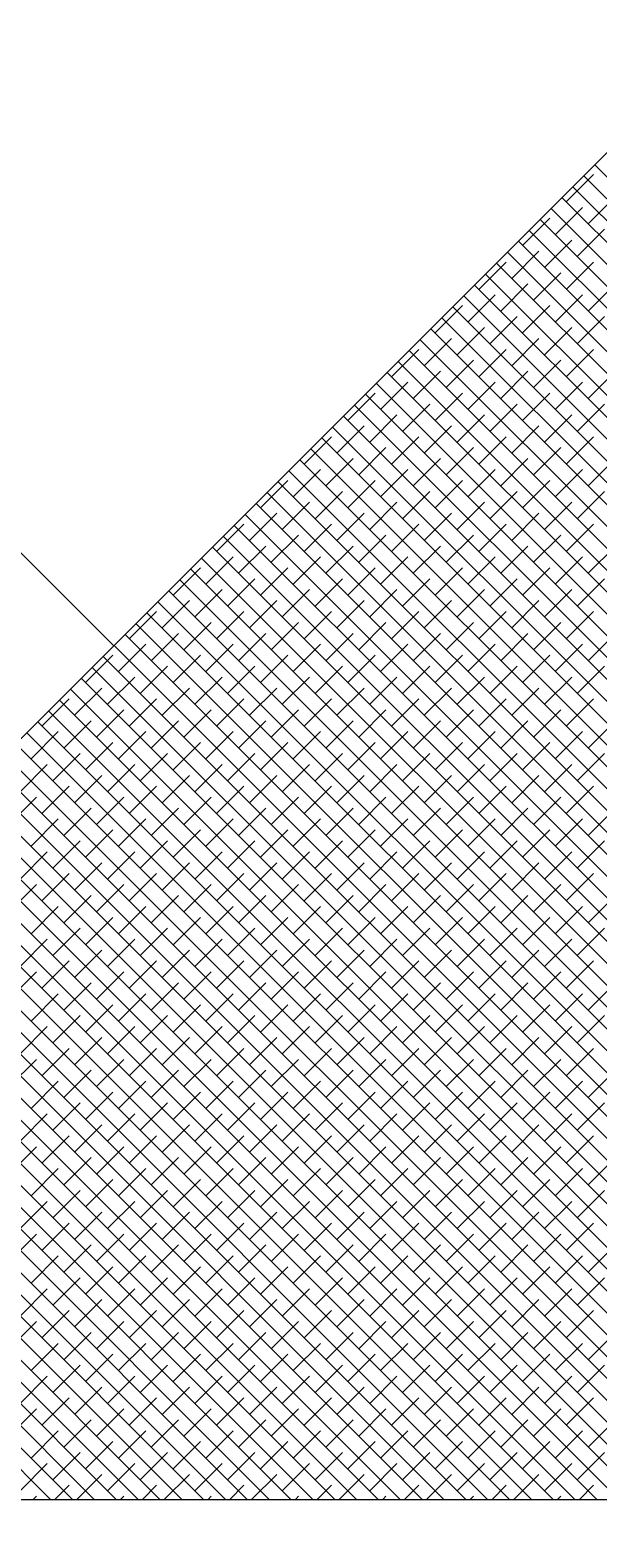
# Model space of a CAD drawing. Extents: x 34 to 831, y 17 to 546.
# Drawn here: x 146.702 to 147.161, y 54.446 to 55.655 of the extents above; entities that cross this region are included whole.
import ezdxf

# ---------------------------------------------------------------- set-up
doc = ezdxf.new("R2010")
doc.units = 0
doc.header["$LTSCALE"] = 8
doc.layers.get('0').update_dxf_attribs({"color": 2, "linetype": 'CONTINUOUS'})
doc.layers.add('DIM', color=2, linetype='CONTINUOUS')
doc.layers.add('OT', color=1, linetype='CONTINUOUS')

msp = doc.modelspace()

# ---------------------------------------------------------------- hatches: boundary and pattern name
h = msp.add_hatch()
h.set_pattern_fill('ANSI31', color=256, scale=0.5, angle=90, style=0)
h.set_pattern_definition([(135, (-358.5272, -68.1671), (-1.122532, -1.122532), [])])
h.paths.add_polyline_path([(144.8286, 76.4654), (148.0786, 76.4654), (148.0786, 72.2154), (144.8286, 72.2154)])
h.paths.add_polyline_path([(144.8286, 72.2154), (143.0786, 72.2154), (143.0786, 76.4654), (144.8286, 76.4654)])
h.paths.add_polyline_path([(144.8286, 60.7154), (148.0786, 60.7154), (148.0786, 56.4654), (146.0786, 54.4654), (144.8286, 54.4654)])
h.paths.add_polyline_path([(143.0786, 60.7154), (144.8286, 60.7154), (144.8286, 54.4654), (143.0786, 54.4654)])
at = {"layer": 'DIM'}
h = msp.add_hatch(dxfattribs=at)
h.set_pattern_fill('ANSI31', color=256, angle=90, style=0)
h.set_pattern_definition([(135, (-0.3992, -5.7), (-2.245064, -2.245064), [])])
h.paths.add_polyline_path([(152.3294, 40.7154), (152.3294, 54.4654), (136.3279, 54.4654), (136.3279, 40.7154), (133.8288, 40.7154), (133.8288, 25.337), (141.8836, 25.337), (143.3836, 27.837), (143.3836, 22.837), (144.8836, 25.337), (154.8959, 25.337), (154.8959, 40.7154)])

# ---------------------------------------------------------------- linework, layer by layer
for p, q in [((147.1356, 55.5155), (147.1577, 55.5376)), ((148.0786, 54.6078), (147.1498, 55.5366)), ((148.0786, 54.6254), (147.1586, 55.5454)), ((148.0786, 54.5901), (147.141, 55.5277)), ((148.0786, 54.5724), (147.1321, 55.5189)), ((147.1532, 55.4978), (147.1753, 55.5199)), ((147.1002, 55.4801), (147.1223, 55.5022)), ((148.0786, 54.537), (147.1144, 55.5012)), ((148.0786, 54.5547), (147.1233, 55.5101)), ((147.1267, 55.4889), (147.1488, 55.511)), ((148.0786, 54.5194), (147.1056, 55.4924)), ((147.1444, 55.4713), (147.1665, 55.4934)), ((148.0786, 54.5017), (147.0968, 55.4836)), ((147.1179, 55.4624), (147.14, 55.4845)), ((147.0649, 55.4447), (147.087, 55.4668)), ((148.0786, 54.4663), (147.0791, 55.4659)), ((148.0786, 54.484), (147.0879, 55.4747)), ((147.0914, 55.4536), (147.1135, 55.4757)), ((147.1356, 55.4447), (147.1577, 55.4668)), ((148.0619, 54.4654), (147.0703, 55.457)), ((147.1091, 55.4359), (147.1312, 55.458)), ((147.056, 55.4182), (147.0781, 55.4403)), ((148.0442, 54.4654), (147.0614, 55.4482)), ((147.0825, 55.4271), (147.1046, 55.4492)), ((147.1267, 55.4182), (147.1488, 55.4403)), ((147.1532, 55.4271), (147.1753, 55.4492)), ((147.0295, 55.4094), (147.0516, 55.4315)), ((148.0088, 54.4654), (147.0437, 55.4305)), ((148.0265, 54.4654), (147.0526, 55.4394)), ((147.1002, 55.4094), (147.1223, 55.4315)), ((147.9912, 54.4654), (147.0349, 55.4217)), ((147.0737, 55.4006), (147.0958, 55.4227)), ((147.1444, 55.4006), (147.1665, 55.4227)), ((147.9558, 54.4654), (147.0172, 55.404)), ((147.0207, 55.3829), (147.0428, 55.405)), ((147.9735, 54.4654), (147.0261, 55.4128)), ((147.0472, 55.3917), (147.0693, 55.4138)), ((147.0914, 55.3829), (147.1135, 55.405)), ((147.1179, 55.3917), (147.14, 55.4138)), ((146.9942, 55.374), (147.0162, 55.3961)), ((147.9381, 54.4654), (147.0084, 55.3952)), ((147.0649, 55.374), (147.087, 55.3961)), ((147.1356, 55.374), (147.1577, 55.3961)), ((147.9204, 54.4654), (146.9995, 55.3863)), ((147.0383, 55.3652), (147.0604, 55.3873)), ((147.1091, 55.3652), (147.1312, 55.3873)), ((147.8851, 54.4654), (146.9819, 55.3686)), ((146.9853, 55.3475), (147.0074, 55.3696)), ((147.9028, 54.4654), (146.9907, 55.3775)), ((147.0118, 55.3564), (147.0339, 55.3785)), ((147.056, 55.3475), (147.0781, 55.3696)), ((147.0825, 55.3564), (147.1046, 55.3785)), ((147.1267, 55.3475), (147.1488, 55.3696)), ((147.1532, 55.3564), (147.1753, 55.3785)), ((146.9588, 55.3387), (146.9809, 55.3608)), ((147.8674, 54.4654), (146.973, 55.3598)), ((147.0295, 55.3387), (147.0516, 55.3608)), ((147.1002, 55.3387), (147.1223, 55.3608)), ((147.8497, 54.4654), (146.9642, 55.351)), ((147.003, 55.3298), (147.0251, 55.3519)), ((147.0737, 55.3298), (147.0958, 55.3519)), ((147.1444, 55.3298), (147.1665, 55.3519)), ((147.8144, 54.4654), (146.9465, 55.3333)), ((146.95, 55.3122), (146.9721, 55.3343)), ((147.8321, 54.4654), (146.9553, 55.3421)), ((146.9765, 55.321), (146.9986, 55.3431)), ((147.0207, 55.3122), (147.0428, 55.3343)), ((147.0472, 55.321), (147.0693, 55.3431)), ((147.0914, 55.3122), (147.1135, 55.3343)), ((147.1179, 55.321), (147.14, 55.3431)), ((146.9234, 55.3033), (146.9455, 55.3254)), ((147.7967, 54.4654), (146.9377, 55.3245)), ((146.9942, 55.3033), (147.0162, 55.3254)), ((147.0649, 55.3033), (147.087, 55.3254)), ((147.1356, 55.3033), (147.1577, 55.3254)), ((147.779, 54.4654), (146.9288, 55.3156)), ((146.9411, 55.2857), (146.9632, 55.3077)), ((146.9676, 55.2945), (146.9897, 55.3166)), ((147.0118, 55.2857), (147.0339, 55.3077)), ((147.0383, 55.2945), (147.0604, 55.3166)), ((147.0825, 55.2857), (147.1046, 55.3077)), ((147.1091, 55.2945), (147.1312, 55.3166)), ((147.1532, 55.2857), (147.1753, 55.3077)), ((147.7437, 54.4654), (146.9112, 55.2979)), ((146.9146, 55.2768), (146.9367, 55.2989)), ((147.7613, 54.4654), (146.92, 55.3068)), ((146.9853, 55.2768), (147.0074, 55.2989)), ((147.056, 55.2768), (147.0781, 55.2989)), ((147.1267, 55.2768), (147.1488, 55.2989)), ((146.8881, 55.268), (146.9102, 55.2901)), ((147.726, 54.4654), (146.9023, 55.2891)), ((146.9588, 55.268), (146.9809, 55.2901)), ((147.0295, 55.268), (147.0516, 55.2901)), ((147.1002, 55.268), (147.1223, 55.2901)), ((147.6906, 54.4654), (146.8846, 55.2714)), ((147.7083, 54.4654), (146.8935, 55.2803)), ((146.9058, 55.2503), (146.9279, 55.2724)), ((146.9323, 55.2591), (146.9544, 55.2812)), ((146.9765, 55.2503), (146.9986, 55.2724)), ((147.003, 55.2591), (147.0251, 55.2812)), ((147.0472, 55.2503), (147.0693, 55.2724)), ((147.0737, 55.2591), (147.0958, 55.2812)), ((147.1179, 55.2503), (147.14, 55.2724)), ((147.1444, 55.2591), (147.1665, 55.2812)), ((147.673, 54.4654), (146.8758, 55.2626)), ((146.8792, 55.2415), (146.9013, 55.2636)), ((146.95, 55.2415), (146.9721, 55.2636)), ((147.0207, 55.2415), (147.0428, 55.2636)), ((147.0914, 55.2415), (147.1135, 55.2636)), ((146.8527, 55.2326), (146.8748, 55.2547)), ((147.6553, 54.4654), (146.867, 55.2537)), ((146.9234, 55.2326), (146.9455, 55.2547)), ((146.9942, 55.2326), (147.0162, 55.2547)), ((147.0649, 55.2326), (147.087, 55.2547)), ((147.1356, 55.2326), (147.1577, 55.2547)), ((147.6199, 54.4654), (146.8493, 55.2361)), ((147.6376, 54.4654), (146.8581, 55.2449)), ((146.8704, 55.2149), (146.8925, 55.237)), ((146.8969, 55.2238), (146.919, 55.2459)), ((146.9411, 55.2149), (146.9632, 55.237)), ((146.9676, 55.2238), (146.9897, 55.2459)), ((147.0118, 55.2149), (147.0339, 55.237)), ((147.0383, 55.2238), (147.0604, 55.2459)), ((147.0825, 55.2149), (147.1046, 55.237)), ((147.1091, 55.2238), (147.1312, 55.2459)), ((147.1532, 55.2149), (147.1753, 55.237)), ((147.6022, 54.4654), (146.8404, 55.2272)), ((146.8439, 55.2061), (146.866, 55.2282)), ((146.9146, 55.2061), (146.9367, 55.2282)), ((146.9853, 55.2061), (147.0074, 55.2282)), ((147.056, 55.2061), (147.0781, 55.2282)), ((147.1267, 55.2061), (147.1488, 55.2282)), ((146.8174, 55.1973), (146.8395, 55.2194)), ((147.5846, 54.4654), (146.8316, 55.2184)), ((146.8616, 55.1884), (146.8837, 55.2105)), ((146.8881, 55.1973), (146.9102, 55.2194)), ((146.9323, 55.1884), (146.9544, 55.2105)), ((146.9588, 55.1973), (146.9809, 55.2194)), ((147.003, 55.1884), (147.0251, 55.2105)), ((147.0295, 55.1973), (147.0516, 55.2194)), ((147.0737, 55.1884), (147.0958, 55.2105)), ((147.1002, 55.1973), (147.1223, 55.2194)), ((147.1444, 55.1884), (147.1665, 55.2105)), ((147.5492, 54.4654), (146.8139, 55.2007)), ((147.5669, 54.4654), (146.8228, 55.2096)), ((146.8351, 55.1796), (146.8571, 55.2017)), ((146.9058, 55.1796), (146.9279, 55.2017)), ((146.9765, 55.1796), (146.9986, 55.2017)), ((147.0472, 55.1796), (147.0693, 55.2017)), ((147.1179, 55.1796), (147.14, 55.2017)), ((147.5315, 54.4654), (146.8051, 55.1919)), ((146.8085, 55.1707), (146.8306, 55.1928)), ((146.8792, 55.1707), (146.9013, 55.1928)), ((146.95, 55.1707), (146.9721, 55.1928)), ((147.0207, 55.1707), (147.0428, 55.1928)), ((147.0914, 55.1707), (147.1135, 55.1928)), ((146.782, 55.1619), (146.8041, 55.184)), ((147.4962, 54.4654), (146.7874, 55.1742)), ((147.5139, 54.4654), (146.7962, 55.183)), ((146.8262, 55.1531), (146.8483, 55.1752)), ((146.8527, 55.1619), (146.8748, 55.184)), ((146.8969, 55.1531), (146.919, 55.1752)), ((146.9234, 55.1619), (146.9455, 55.184)), ((146.9676, 55.1531), (146.9897, 55.1752)), ((146.9942, 55.1619), (147.0162, 55.184)), ((147.0383, 55.1531), (147.0604, 55.1752)), ((147.0649, 55.1619), (147.087, 55.184)), ((147.1091, 55.1531), (147.1312, 55.1752)), ((147.1356, 55.1619), (147.1577, 55.184)), ((147.4785, 54.4654), (146.7786, 55.1654)), ((146.7997, 55.1442), (146.8218, 55.1663)), ((146.8704, 55.1442), (146.8925, 55.1663)), ((146.9411, 55.1442), (146.9632, 55.1663)), ((147.0118, 55.1442), (147.0339, 55.1663)), ((147.0825, 55.1442), (147.1046, 55.1663)), ((147.1532, 55.1442), (147.1753, 55.1663)), ((147.4608, 54.4654), (146.7697, 55.1565)), ((146.7732, 55.1354), (146.7953, 55.1575)), ((146.8439, 55.1354), (146.866, 55.1575)), ((146.9146, 55.1354), (146.9367, 55.1575)), ((146.9853, 55.1354), (147.0074, 55.1575)), ((147.056, 55.1354), (147.0781, 55.1575)), ((147.1267, 55.1354), (147.1488, 55.1575)), ((146.7467, 55.1266), (146.7688, 55.1486)), ((147.4255, 54.4654), (146.7521, 55.1388)), ((147.4431, 54.4654), (146.7609, 55.1477)), ((146.7909, 55.1177), (146.813, 55.1398)), ((146.8174, 55.1266), (146.8395, 55.1486)), ((146.8616, 55.1177), (146.8837, 55.1398)), ((146.8881, 55.1266), (146.9102, 55.1486)), ((146.9323, 55.1177), (146.9544, 55.1398)), ((146.9588, 55.1266), (146.9809, 55.1486)), ((147.003, 55.1177), (147.0251, 55.1398)), ((147.0295, 55.1266), (147.0516, 55.1486)), ((147.0737, 55.1177), (147.0958, 55.1398)), ((147.1002, 55.1266), (147.1223, 55.1486)), ((147.1444, 55.1177), (147.1665, 55.1398)), ((147.4078, 54.4654), (146.7432, 55.13)), ((146.7643, 55.1089), (146.7864, 55.131)), ((146.8351, 55.1089), (146.8571, 55.131)), ((146.9058, 55.1089), (146.9279, 55.131)), ((146.9765, 55.1089), (146.9986, 55.131)), ((147.0472, 55.1089), (147.0693, 55.131)), ((147.1179, 55.1089), (147.14, 55.131)), ((147.3901, 54.4654), (146.7344, 55.1212)), ((146.7378, 55.1), (146.7599, 55.1221)), ((146.8085, 55.1), (146.8306, 55.1221)), ((146.8792, 55.1), (146.9013, 55.1221)), ((146.95, 55.1), (146.9721, 55.1221)), ((147.0207, 55.1), (147.0428, 55.1221)), ((147.0914, 55.1), (147.1135, 55.1221)), ((146.7113, 55.0912), (146.7334, 55.1133)), ((147.3548, 54.4654), (146.7167, 55.1035)), ((147.3724, 54.4654), (146.7255, 55.1123)), ((146.7555, 55.0824), (146.7776, 55.1045)), ((146.782, 55.0912), (146.8041, 55.1133)), ((146.8262, 55.0824), (146.8483, 55.1045)), ((146.8527, 55.0912), (146.8748, 55.1133)), ((146.8969, 55.0824), (146.919, 55.1045)), ((146.9234, 55.0912), (146.9455, 55.1133)), ((146.9676, 55.0824), (146.9897, 55.1045)), ((146.9942, 55.0912), (147.0162, 55.1133)), ((147.0383, 55.0824), (147.0604, 55.1045)), ((147.0649, 55.0912), (147.087, 55.1133)), ((147.1091, 55.0824), (147.1312, 55.1045)), ((147.1356, 55.0912), (147.1577, 55.1133)), ((147.3371, 54.4654), (146.7079, 55.0946)), ((146.729, 55.0735), (146.7511, 55.0956)), ((146.7997, 55.0735), (146.8218, 55.0956)), ((146.8704, 55.0735), (146.8925, 55.0956)), ((146.9411, 55.0735), (146.9632, 55.0956)), ((147.0118, 55.0735), (147.0339, 55.0956)), ((147.0825, 55.0735), (147.1046, 55.0956)), ((147.1532, 55.0735), (147.1753, 55.0956)), ((147.3194, 54.4654), (146.699, 55.0858)), ((146.7025, 55.0647), (146.7246, 55.0868)), ((146.7467, 55.0558), (146.7688, 55.0779)), ((146.7732, 55.0647), (146.7953, 55.0868)), ((146.8174, 55.0558), (146.8395, 55.0779)), ((146.8439, 55.0647), (146.866, 55.0868)), ((146.8881, 55.0558), (146.9102, 55.0779)), ((146.9146, 55.0647), (146.9367, 55.0868)), ((146.9588, 55.0558), (146.9809, 55.0779)), ((146.9853, 55.0647), (147.0074, 55.0868)), ((147.0295, 55.0558), (147.0516, 55.0779)), ((147.056, 55.0647), (147.0781, 55.0868)), ((147.1002, 55.0558), (147.1223, 55.0779)), ((147.1267, 55.0647), (147.1488, 55.0868)), ((147.284, 54.4654), (146.6813, 55.0681)), ((147.3017, 54.4654), (146.6902, 55.077)), ((146.7201, 55.047), (146.7422, 55.0691)), ((146.7909, 55.047), (146.813, 55.0691)), ((146.8616, 55.047), (146.8837, 55.0691)), ((146.9323, 55.047), (146.9544, 55.0691)), ((147.003, 55.047), (147.0251, 55.0691)), ((147.0737, 55.047), (147.0958, 55.0691)), ((147.1444, 55.047), (147.1665, 55.0691)), ((147.2664, 54.4654), (146.6725, 55.0593)), ((146.6936, 55.0382), (146.7157, 55.0603)), ((146.7643, 55.0382), (146.7864, 55.0603)), ((146.8351, 55.0382), (146.8571, 55.0603)), ((146.9058, 55.0382), (146.9279, 55.0603)), ((146.9765, 55.0382), (146.9986, 55.0603)), ((147.0472, 55.0382), (147.0693, 55.0603)), ((147.1179, 55.0382), (147.14, 55.0603)), ((147.231, 54.4654), (146.6548, 55.0416)), ((147.2487, 54.4654), (146.6637, 55.0505)), ((146.7113, 55.0205), (146.7334, 55.0426)), ((146.7378, 55.0293), (146.7599, 55.0514)), ((146.782, 55.0205), (146.8041, 55.0426)), ((146.8085, 55.0293), (146.8306, 55.0514)), ((146.8527, 55.0205), (146.8748, 55.0426)), ((146.8792, 55.0293), (146.9013, 55.0514)), ((146.9234, 55.0205), (146.9455, 55.0426)), ((146.95, 55.0293), (146.9721, 55.0514)), ((146.9942, 55.0205), (147.0162, 55.0426)), ((147.0207, 55.0293), (147.0428, 55.0514)), ((147.0649, 55.0205), (147.087, 55.0426)), ((147.0914, 55.0293), (147.1135, 55.0514)), ((147.1356, 55.0205), (147.1577, 55.0426)), ((147.2133, 54.4654), (146.646, 55.0328)), ((146.6848, 55.0116), (146.7069, 55.0337)), ((146.7555, 55.0116), (146.7776, 55.0337)), ((146.8262, 55.0116), (146.8483, 55.0337)), ((146.8969, 55.0116), (146.919, 55.0337)), ((146.9676, 55.0116), (146.9897, 55.0337)), ((147.0383, 55.0116), (147.0604, 55.0337)), ((147.1091, 55.0116), (147.1312, 55.0337)), ((147.1957, 54.4654), (146.6371, 55.0239)), ((146.729, 55.0028), (146.7511, 55.0249)), ((146.7997, 55.0028), (146.8218, 55.0249)), ((146.8704, 55.0028), (146.8925, 55.0249)), ((146.9411, 55.0028), (146.9632, 55.0249)), ((147.0118, 55.0028), (147.0339, 55.0249)), ((147.0825, 55.0028), (147.1046, 55.0249)), ((147.1532, 55.0028), (147.1753, 55.0249)), ((147.1603, 54.4654), (146.6195, 55.0063)), ((147.178, 54.4654), (146.6283, 55.0151)), ((146.7025, 54.994), (146.7246, 55.0161)), ((146.7467, 54.9851), (146.7688, 55.0072)), ((146.7732, 54.994), (146.7953, 55.0161)), ((146.8174, 54.9851), (146.8395, 55.0072)), ((146.8439, 54.994), (146.866, 55.0161)), ((146.8881, 54.9851), (146.9102, 55.0072)), ((146.9146, 54.994), (146.9367, 55.0161)), ((146.9588, 54.9851), (146.9809, 55.0072)), ((146.9853, 54.994), (147.0074, 55.0161)), ((147.0295, 54.9851), (147.0516, 55.0072)), ((147.056, 54.994), (147.0781, 55.0161)), ((147.1002, 54.9851), (147.1223, 55.0072)), ((147.1267, 54.994), (147.1488, 55.0161)), ((147.1426, 54.4654), (146.6106, 54.9974)), ((146.7201, 54.9763), (146.7422, 54.9984)), ((146.7909, 54.9763), (146.813, 54.9984)), ((146.8616, 54.9763), (146.8837, 54.9984)), ((146.9323, 54.9763), (146.9544, 54.9984)), ((147.003, 54.9763), (147.0251, 54.9984)), ((147.0737, 54.9763), (147.0958, 54.9984)), ((147.1444, 54.9763), (147.1665, 54.9984)), ((147.1249, 54.4654), (146.6018, 54.9886)), ((146.6936, 54.9675), (146.7157, 54.9895)), ((146.7378, 54.9586), (146.7599, 54.9807)), ((146.7643, 54.9675), (146.7864, 54.9895)), ((146.8085, 54.9586), (146.8306, 54.9807)), ((146.8351, 54.9675), (146.8571, 54.9895)), ((146.8792, 54.9586), (146.9013, 54.9807)), ((146.9058, 54.9675), (146.9279, 54.9895)), ((146.95, 54.9586), (146.9721, 54.9807)), ((146.9765, 54.9675), (146.9986, 54.9895)), ((147.0207, 54.9586), (147.0428, 54.9807)), ((147.0472, 54.9675), (147.0693, 54.9895)), ((147.0914, 54.9586), (147.1135, 54.9807)), ((147.1179, 54.9675), (147.14, 54.9895)), ((147.0896, 54.4654), (146.5841, 54.9709)), ((147.1073, 54.4654), (146.593, 54.9797)), ((146.7113, 54.9498), (146.7334, 54.9719)), ((146.782, 54.9498), (146.8041, 54.9719)), ((146.8527, 54.9498), (146.8748, 54.9719)), ((146.9234, 54.9498), (146.9455, 54.9719)), ((146.9942, 54.9498), (147.0162, 54.9719)), ((147.0649, 54.9498), (147.087, 54.9719)), ((147.1356, 54.9498), (147.1577, 54.9719)), ((147.0719, 54.4654), (146.5753, 54.9621)), ((146.6848, 54.9409), (146.7069, 54.963)), ((146.7555, 54.9409), (146.7776, 54.963)), ((146.8262, 54.9409), (146.8483, 54.963)), ((146.8969, 54.9409), (146.919, 54.963)), ((146.9676, 54.9409), (146.9897, 54.963)), ((147.0383, 54.9409), (147.0604, 54.963)), ((147.1091, 54.9409), (147.1312, 54.963)), ((147.0542, 54.4654), (146.5664, 54.9532)), ((146.7025, 54.9233), (146.7246, 54.9454)), ((146.729, 54.9321), (146.7511, 54.9542)), ((146.7732, 54.9233), (146.7953, 54.9454)), ((146.7997, 54.9321), (146.8218, 54.9542)), ((146.8439, 54.9233), (146.866, 54.9454)), ((146.8704, 54.9321), (146.8925, 54.9542)), ((146.9146, 54.9233), (146.9367, 54.9454)), ((146.9411, 54.9321), (146.9632, 54.9542)), ((146.9853, 54.9233), (147.0074, 54.9454)), ((147.0118, 54.9321), (147.0339, 54.9542)), ((147.056, 54.9233), (147.0781, 54.9454)), ((147.0825, 54.9321), (147.1046, 54.9542)), ((147.1267, 54.9233), (147.1488, 54.9454)), ((147.1532, 54.9321), (147.1753, 54.9542)), ((147.0189, 54.4654), (146.5488, 54.9355)), ((147.0366, 54.4654), (146.5576, 54.9444)), ((146.7467, 54.9144), (146.7688, 54.9365)), ((146.8174, 54.9144), (146.8395, 54.9365)), ((146.8881, 54.9144), (146.9102, 54.9365)), ((146.9588, 54.9144), (146.9809, 54.9365)), ((147.0295, 54.9144), (147.0516, 54.9365)), ((147.1002, 54.9144), (147.1223, 54.9365)), ((147.0012, 54.4654), (146.5399, 54.9267)), ((146.7201, 54.9056), (146.7422, 54.9277)), ((146.7909, 54.9056), (146.813, 54.9277)), ((146.8616, 54.9056), (146.8837, 54.9277)), ((146.9323, 54.9056), (146.9544, 54.9277)), ((147.003, 54.9056), (147.0251, 54.9277)), ((147.0737, 54.9056), (147.0958, 54.9277)), ((147.1444, 54.9056), (147.1665, 54.9277)), ((146.9658, 54.4654), (146.5222, 54.909)), ((146.9835, 54.4654), (146.5311, 54.9179)), ((146.6936, 54.8967), (146.7157, 54.9188)), ((146.7378, 54.8879), (146.7599, 54.91)), ((146.7643, 54.8967), (146.7864, 54.9188)), ((146.8085, 54.8879), (146.8306, 54.91)), ((146.8351, 54.8967), (146.8571, 54.9188)), ((146.8792, 54.8879), (146.9013, 54.91)), ((146.9058, 54.8967), (146.9279, 54.9188)), ((146.95, 54.8879), (146.9721, 54.91)), ((146.9765, 54.8967), (146.9986, 54.9188)), ((147.0207, 54.8879), (147.0428, 54.91)), ((147.0472, 54.8967), (147.0693, 54.9188)), ((147.0914, 54.8879), (147.1135, 54.91)), ((147.1179, 54.8967), (147.14, 54.9188)), ((146.9482, 54.4654), (146.5134, 54.9002)), ((146.7113, 54.8791), (146.7334, 54.9012)), ((146.782, 54.8791), (146.8041, 54.9012)), ((146.8527, 54.8791), (146.8748, 54.9012)), ((146.9234, 54.8791), (146.9455, 54.9012)), ((146.9942, 54.8791), (147.0162, 54.9012)), ((147.0649, 54.8791), (147.087, 54.9012)), ((147.1356, 54.8791), (147.1577, 54.9012)), ((146.9305, 54.4654), (146.5046, 54.8914)), ((146.6848, 54.8702), (146.7069, 54.8923)), ((146.7555, 54.8702), (146.7776, 54.8923)), ((146.8262, 54.8702), (146.8483, 54.8923)), ((146.8969, 54.8702), (146.919, 54.8923)), ((146.9676, 54.8702), (146.9897, 54.8923)), ((147.0383, 54.8702), (147.0604, 54.8923)), ((147.1091, 54.8702), (147.1312, 54.8923)), ((146.8951, 54.4654), (146.4869, 54.8737)), ((146.9128, 54.4654), (146.4957, 54.8825)), ((146.7025, 54.8525), (146.7246, 54.8746)), ((146.729, 54.8614), (146.7511, 54.8835)), ((146.7732, 54.8525), (146.7953, 54.8746)), ((146.7997, 54.8614), (146.8218, 54.8835)), ((146.8439, 54.8525), (146.866, 54.8746)), ((146.8704, 54.8614), (146.8925, 54.8835)), ((146.9146, 54.8525), (146.9367, 54.8746)), ((146.9411, 54.8614), (146.9632, 54.8835)), ((146.9853, 54.8525), (147.0074, 54.8746)), ((147.0118, 54.8614), (147.0339, 54.8835)), ((147.056, 54.8525), (147.0781, 54.8746)), ((147.0825, 54.8614), (147.1046, 54.8835)), ((147.1267, 54.8525), (147.1488, 54.8746)), ((147.1532, 54.8614), (147.1753, 54.8835)), ((146.8775, 54.4654), (146.478, 54.8648)), ((146.7467, 54.8437), (146.7688, 54.8658)), ((146.8174, 54.8437), (146.8395, 54.8658)), ((146.8881, 54.8437), (146.9102, 54.8658)), ((146.9588, 54.8437), (146.9809, 54.8658)), ((147.0295, 54.8437), (147.0516, 54.8658)), ((147.1002, 54.8437), (147.1223, 54.8658)), ((146.8598, 54.4654), (146.4692, 54.856)), ((146.6936, 54.826), (146.7157, 54.8481)), ((146.7201, 54.8349), (146.7422, 54.857)), ((146.7643, 54.826), (146.7864, 54.8481)), ((146.7909, 54.8349), (146.813, 54.857)), ((146.8351, 54.826), (146.8571, 54.8481)), ((146.8616, 54.8349), (146.8837, 54.857)), ((146.9058, 54.826), (146.9279, 54.8481)), ((146.9323, 54.8349), (146.9544, 54.857)), ((146.9765, 54.826), (146.9986, 54.8481)), ((147.003, 54.8349), (147.0251, 54.857)), ((147.0472, 54.826), (147.0693, 54.8481)), ((147.0737, 54.8349), (147.0958, 54.857)), ((147.1179, 54.826), (147.14, 54.8481)), ((147.1444, 54.8349), (147.1665, 54.857)), ((146.8244, 54.4654), (146.4515, 54.8383)), ((146.8421, 54.4654), (146.4604, 54.8472)), ((146.7378, 54.8172), (146.7599, 54.8393)), ((146.8085, 54.8172), (146.8306, 54.8393)), ((146.8792, 54.8172), (146.9013, 54.8393)), ((146.95, 54.8172), (146.9721, 54.8393)), ((147.0207, 54.8172), (147.0428, 54.8393)), ((147.0914, 54.8172), (147.1135, 54.8393)), ((146.8068, 54.4654), (146.4427, 54.8295)), ((146.7113, 54.8084), (146.7334, 54.8305)), ((146.782, 54.8084), (146.8041, 54.8305)), ((146.8527, 54.8084), (146.8748, 54.8305)), ((146.9234, 54.8084), (146.9455, 54.8305)), ((146.9942, 54.8084), (147.0162, 54.8305)), ((147.0649, 54.8084), (147.087, 54.8305)), ((147.1356, 54.8084), (147.1577, 54.8305)), ((146.7714, 54.4654), (146.425, 54.8118)), ((146.7891, 54.4654), (146.4339, 54.8206)), ((146.6848, 54.7995), (146.7069, 54.8216)), ((146.729, 54.7907), (146.7511, 54.8128)), ((146.7555, 54.7995), (146.7776, 54.8216)), ((146.7997, 54.7907), (146.8218, 54.8128)), ((146.8262, 54.7995), (146.8483, 54.8216)), ((146.8704, 54.7907), (146.8925, 54.8128)), ((146.8969, 54.7995), (146.919, 54.8216)), ((146.9411, 54.7907), (146.9632, 54.8128)), ((146.9676, 54.7995), (146.9897, 54.8216)), ((147.0118, 54.7907), (147.0339, 54.8128)), ((147.0383, 54.7995), (147.0604, 54.8216)), ((147.0825, 54.7907), (147.1046, 54.8128)), ((147.1091, 54.7995), (147.1312, 54.8216)), ((147.1532, 54.7907), (147.1753, 54.8128)), ((146.7537, 54.4654), (146.4162, 54.803)), ((146.7025, 54.7818), (146.7246, 54.8039)), ((146.7732, 54.7818), (146.7953, 54.8039)), ((146.8439, 54.7818), (146.866, 54.8039)), ((146.9146, 54.7818), (146.9367, 54.8039)), ((146.9853, 54.7818), (147.0074, 54.8039)), ((147.056, 54.7818), (147.0781, 54.8039)), ((147.1267, 54.7818), (147.1488, 54.8039)), ((146.736, 54.4654), (146.4073, 54.7941)), ((146.7467, 54.773), (146.7688, 54.7951)), ((146.8174, 54.773), (146.8395, 54.7951)), ((146.8881, 54.773), (146.9102, 54.7951)), ((146.9588, 54.773), (146.9809, 54.7951)), ((147.0295, 54.773), (147.0516, 54.7951)), ((147.1002, 54.773), (147.1223, 54.7951)), ((146.7184, 54.4654), (146.3985, 54.7853)), ((146.6936, 54.7553), (146.7157, 54.7774)), ((146.7201, 54.7642), (146.7422, 54.7863)), ((146.7643, 54.7553), (146.7864, 54.7774)), ((146.7909, 54.7642), (146.813, 54.7863)), ((146.8351, 54.7553), (146.8571, 54.7774)), ((146.8616, 54.7642), (146.8837, 54.7863)), ((146.9058, 54.7553), (146.9279, 54.7774)), ((146.9323, 54.7642), (146.9544, 54.7863)), ((146.9765, 54.7553), (146.9986, 54.7774)), ((147.003, 54.7642), (147.0251, 54.7863)), ((147.0472, 54.7553), (147.0693, 54.7774)), ((147.0737, 54.7642), (147.0958, 54.7863)), ((147.1179, 54.7553), (147.14, 54.7774)), ((147.1444, 54.7642), (147.1665, 54.7863)), ((146.7378, 54.7465), (146.7599, 54.7686)), ((146.8085, 54.7465), (146.8306, 54.7686)), ((146.8792, 54.7465), (146.9013, 54.7686)), ((146.95, 54.7465), (146.9721, 54.7686)), ((147.0207, 54.7465), (147.0428, 54.7686)), ((147.0914, 54.7465), (147.1135, 54.7686)), ((146.7113, 54.7376), (146.7334, 54.7597)), ((146.782, 54.7376), (146.8041, 54.7597)), ((146.8527, 54.7376), (146.8748, 54.7597)), ((146.9234, 54.7376), (146.9455, 54.7597)), ((146.9942, 54.7376), (147.0162, 54.7597)), ((147.0649, 54.7376), (147.087, 54.7597)), ((147.1356, 54.7376), (147.1577, 54.7597)), ((146.6848, 54.7288), (146.7069, 54.7509)), ((146.729, 54.72), (146.7511, 54.7421)), ((146.7555, 54.7288), (146.7776, 54.7509)), ((146.7997, 54.72), (146.8218, 54.7421)), ((146.8262, 54.7288), (146.8483, 54.7509)), ((146.8704, 54.72), (146.8925, 54.7421)), ((146.8969, 54.7288), (146.919, 54.7509)), ((146.9411, 54.72), (146.9632, 54.7421)), ((146.9676, 54.7288), (146.9897, 54.7509)), ((147.0118, 54.72), (147.0339, 54.7421)), ((147.0383, 54.7288), (147.0604, 54.7509)), ((147.0825, 54.72), (147.1046, 54.7421)), ((147.1091, 54.7288), (147.1312, 54.7509)), ((147.1532, 54.72), (147.1753, 54.7421)), ((146.7025, 54.7111), (146.7246, 54.7332)), ((146.7732, 54.7111), (146.7953, 54.7332)), ((146.8439, 54.7111), (146.866, 54.7332)), ((146.9146, 54.7111), (146.9367, 54.7332)), ((146.9853, 54.7111), (147.0074, 54.7332)), ((147.056, 54.7111), (147.0781, 54.7332)), ((147.1267, 54.7111), (147.1488, 54.7332)), ((146.7201, 54.6934), (146.7422, 54.7155)), ((146.7467, 54.7023), (146.7688, 54.7244)), ((146.7909, 54.6934), (146.813, 54.7155)), ((146.8174, 54.7023), (146.8395, 54.7244)), ((146.8616, 54.6934), (146.8837, 54.7155)), ((146.8881, 54.7023), (146.9102, 54.7244)), ((146.9323, 54.6934), (146.9544, 54.7155)), ((146.9588, 54.7023), (146.9809, 54.7244)), ((147.003, 54.6934), (147.0251, 54.7155)), ((147.0295, 54.7023), (147.0516, 54.7244)), ((147.0737, 54.6934), (147.0958, 54.7155)), ((147.1002, 54.7023), (147.1223, 54.7244)), ((147.1444, 54.6934), (147.1665, 54.7155)), ((146.6936, 54.6846), (146.7157, 54.7067)), ((146.7643, 54.6846), (146.7864, 54.7067)), ((146.8351, 54.6846), (146.8571, 54.7067)), ((146.9058, 54.6846), (146.9279, 54.7067)), ((146.9765, 54.6846), (146.9986, 54.7067)), ((147.0472, 54.6846), (147.0693, 54.7067)), ((147.1179, 54.6846), (147.14, 54.7067)), ((146.7378, 54.6758), (146.7599, 54.6979)), ((146.8085, 54.6758), (146.8306, 54.6979)), ((146.8792, 54.6758), (146.9013, 54.6979)), ((146.95, 54.6758), (146.9721, 54.6979)), ((147.0207, 54.6758), (147.0428, 54.6979)), ((147.0914, 54.6758), (147.1135, 54.6979)), ((146.6848, 54.6581), (146.7069, 54.6802)), ((146.7113, 54.6669), (146.7334, 54.689)), ((146.7555, 54.6581), (146.7776, 54.6802)), ((146.782, 54.6669), (146.8041, 54.689)), ((146.8262, 54.6581), (146.8483, 54.6802)), ((146.8527, 54.6669), (146.8748, 54.689)), ((146.8969, 54.6581), (146.919, 54.6802)), ((146.9234, 54.6669), (146.9455, 54.689)), ((146.9676, 54.6581), (146.9897, 54.6802)), ((146.9942, 54.6669), (147.0162, 54.689)), ((147.0383, 54.6581), (147.0604, 54.6802)), ((147.0649, 54.6669), (147.087, 54.689)), ((147.1091, 54.6581), (147.1312, 54.6802)), ((147.1356, 54.6669), (147.1577, 54.689)), ((146.729, 54.6493), (146.7511, 54.6714)), ((146.7997, 54.6493), (146.8218, 54.6714)), ((146.8704, 54.6493), (146.8925, 54.6714)), ((146.9411, 54.6493), (146.9632, 54.6714)), ((147.0118, 54.6493), (147.0339, 54.6714)), ((147.0825, 54.6493), (147.1046, 54.6714)), ((147.1532, 54.6493), (147.1753, 54.6714)), ((146.7025, 54.6404), (146.7246, 54.6625)), ((146.7732, 54.6404), (146.7953, 54.6625)), ((146.8439, 54.6404), (146.866, 54.6625)), ((146.9146, 54.6404), (146.9367, 54.6625)), ((146.9853, 54.6404), (147.0074, 54.6625)), ((147.056, 54.6404), (147.0781, 54.6625)), ((147.1267, 54.6404), (147.1488, 54.6625)), ((146.7201, 54.6227), (146.7422, 54.6448)), ((146.7467, 54.6316), (146.7688, 54.6537)), ((146.7909, 54.6227), (146.813, 54.6448)), ((146.8174, 54.6316), (146.8395, 54.6537)), ((146.8616, 54.6227), (146.8837, 54.6448)), ((146.8881, 54.6316), (146.9102, 54.6537)), ((146.9323, 54.6227), (146.9544, 54.6448)), ((146.9588, 54.6316), (146.9809, 54.6537)), ((147.003, 54.6227), (147.0251, 54.6448)), ((147.0295, 54.6316), (147.0516, 54.6537)), ((147.0737, 54.6227), (147.0958, 54.6448)), ((147.1002, 54.6316), (147.1223, 54.6537)), ((147.1444, 54.6227), (147.1665, 54.6448)), ((146.6936, 54.6139), (146.7157, 54.636)), ((146.7643, 54.6139), (146.7864, 54.636)), ((146.8351, 54.6139), (146.8571, 54.636)), ((146.9058, 54.6139), (146.9279, 54.636)), ((146.9765, 54.6139), (146.9986, 54.636)), ((147.0472, 54.6139), (147.0693, 54.636)), ((147.1179, 54.6139), (147.14, 54.636)), ((146.7113, 54.5962), (146.7334, 54.6183)), ((146.7378, 54.6051), (146.7599, 54.6272)), ((146.782, 54.5962), (146.8041, 54.6183)), ((146.8085, 54.6051), (146.8306, 54.6272)), ((146.8527, 54.5962), (146.8748, 54.6183)), ((146.8792, 54.6051), (146.9013, 54.6272)), ((146.9234, 54.5962), (146.9455, 54.6183)), ((146.95, 54.6051), (146.9721, 54.6272)), ((146.9942, 54.5962), (147.0162, 54.6183)), ((147.0207, 54.6051), (147.0428, 54.6272)), ((147.0649, 54.5962), (147.087, 54.6183)), ((147.0914, 54.6051), (147.1135, 54.6272)), ((147.1356, 54.5962), (147.1577, 54.6183)), ((146.6848, 54.5874), (146.7069, 54.6095)), ((146.7555, 54.5874), (146.7776, 54.6095)), ((146.8262, 54.5874), (146.8483, 54.6095)), ((146.8969, 54.5874), (146.919, 54.6095)), ((146.9676, 54.5874), (146.9897, 54.6095)), ((147.0383, 54.5874), (147.0604, 54.6095)), ((147.1091, 54.5874), (147.1312, 54.6095)), ((146.729, 54.5785), (146.7511, 54.6006)), ((146.7997, 54.5785), (146.8218, 54.6006)), ((146.8704, 54.5785), (146.8925, 54.6006)), ((146.9411, 54.5785), (146.9632, 54.6006)), ((147.0118, 54.5785), (147.0339, 54.6006)), ((147.0825, 54.5785), (147.1046, 54.6006)), ((147.1532, 54.5785), (147.1753, 54.6006)), ((146.7025, 54.5697), (146.7246, 54.5918)), ((146.7467, 54.5609), (146.7688, 54.583)), ((146.7732, 54.5697), (146.7953, 54.5918)), ((146.8174, 54.5609), (146.8395, 54.583)), ((146.8439, 54.5697), (146.866, 54.5918)), ((146.8881, 54.5609), (146.9102, 54.583)), ((146.9146, 54.5697), (146.9367, 54.5918)), ((146.9588, 54.5609), (146.9809, 54.583)), ((146.9853, 54.5697), (147.0074, 54.5918)), ((147.0295, 54.5609), (147.0516, 54.583)), ((147.056, 54.5697), (147.0781, 54.5918)), ((147.1002, 54.5609), (147.1223, 54.583)), ((147.1267, 54.5697), (147.1488, 54.5918)), ((146.7201, 54.552), (146.7422, 54.5741)), ((146.7909, 54.552), (146.813, 54.5741)), ((146.8616, 54.552), (146.8837, 54.5741)), ((146.9323, 54.552), (146.9544, 54.5741)), ((147.003, 54.552), (147.0251, 54.5741)), ((147.0737, 54.552), (147.0958, 54.5741)), ((147.1444, 54.552), (147.1665, 54.5741)), ((146.6936, 54.5432), (146.7157, 54.5653)), ((146.7643, 54.5432), (146.7864, 54.5653)), ((146.8351, 54.5432), (146.8571, 54.5653)), ((146.9058, 54.5432), (146.9279, 54.5653)), ((146.9765, 54.5432), (146.9986, 54.5653)), ((147.0472, 54.5432), (147.0693, 54.5653)), ((147.1179, 54.5432), (147.14, 54.5653)), ((146.7113, 54.5255), (146.7334, 54.5476)), ((146.7378, 54.5343), (146.7599, 54.5564)), ((146.782, 54.5255), (146.8041, 54.5476)), ((146.8085, 54.5343), (146.8306, 54.5564)), ((146.8527, 54.5255), (146.8748, 54.5476)), ((146.8792, 54.5343), (146.9013, 54.5564)), ((146.9234, 54.5255), (146.9455, 54.5476)), ((146.95, 54.5343), (146.9721, 54.5564)), ((146.9942, 54.5255), (147.0162, 54.5476)), ((147.0207, 54.5343), (147.0428, 54.5564)), ((147.0649, 54.5255), (147.087, 54.5476)), ((147.0914, 54.5343), (147.1135, 54.5564)), ((147.1356, 54.5255), (147.1577, 54.5476)), ((146.6848, 54.5167), (146.7069, 54.5388)), ((146.7555, 54.5167), (146.7776, 54.5388)), ((146.8262, 54.5167), (146.8483, 54.5388)), ((146.8969, 54.5167), (146.919, 54.5388)), ((146.9676, 54.5167), (146.9897, 54.5388)), ((147.0383, 54.5167), (147.0604, 54.5388)), ((147.1091, 54.5167), (147.1312, 54.5388)), ((146.729, 54.5078), (146.7511, 54.5299)), ((146.7997, 54.5078), (146.8218, 54.5299)), ((146.8704, 54.5078), (146.8925, 54.5299)), ((146.9411, 54.5078), (146.9632, 54.5299)), ((147.0118, 54.5078), (147.0339, 54.5299)), ((147.0825, 54.5078), (147.1046, 54.5299)), ((147.1532, 54.5078), (147.1753, 54.5299)), ((146.7025, 54.499), (146.7246, 54.5211)), ((146.7467, 54.4902), (146.7688, 54.5123)), ((146.7732, 54.499), (146.7953, 54.5211)), ((146.8174, 54.4902), (146.8395, 54.5123)), ((146.8439, 54.499), (146.866, 54.5211)), ((146.8881, 54.4902), (146.9102, 54.5123)), ((146.9146, 54.499), (146.9367, 54.5211)), ((146.9588, 54.4902), (146.9809, 54.5123)), ((146.9853, 54.499), (147.0074, 54.5211)), ((147.0295, 54.4902), (147.0516, 54.5123)), ((147.056, 54.499), (147.0781, 54.5211)), ((147.1002, 54.4902), (147.1223, 54.5123)), ((147.1267, 54.499), (147.1488, 54.5211)), ((146.7201, 54.4813), (146.7422, 54.5034)), ((146.7909, 54.4813), (146.813, 54.5034)), ((146.8616, 54.4813), (146.8837, 54.5034)), ((146.9323, 54.4813), (146.9544, 54.5034)), ((147.003, 54.4813), (147.0251, 54.5034)), ((147.0737, 54.4813), (147.0958, 54.5034)), ((147.1444, 54.4813), (147.1665, 54.5034)), ((146.6936, 54.4725), (146.7157, 54.4946)), ((146.7396, 54.4654), (146.7599, 54.4857)), ((146.7643, 54.4725), (146.7864, 54.4946)), ((146.8103, 54.4654), (146.8306, 54.4857)), ((146.8351, 54.4725), (146.8571, 54.4946)), ((146.881, 54.4654), (146.9013, 54.4857)), ((146.9058, 54.4725), (146.9279, 54.4946)), ((146.9517, 54.4654), (146.9721, 54.4857)), ((146.9765, 54.4725), (146.9986, 54.4946)), ((147.0225, 54.4654), (147.0428, 54.4857)), ((147.0472, 54.4725), (147.0693, 54.4946)), ((147.0932, 54.4654), (147.1135, 54.4857)), ((147.1179, 54.4725), (147.14, 54.4946)), ((146.7219, 54.4654), (146.7334, 54.4769)), ((146.7926, 54.4654), (146.8041, 54.4769)), ((146.8634, 54.4654), (146.8748, 54.4769)), ((146.9341, 54.4654), (146.9455, 54.4769)), ((147.0048, 54.4654), (147.0162, 54.4769)), ((147.0755, 54.4654), (147.087, 54.4769)), ((147.1462, 54.4654), (147.1577, 54.4769)), ((146.7043, 54.4654), (146.7069, 54.4681)), ((146.775, 54.4654), (146.7776, 54.4681)), ((146.8457, 54.4654), (146.8483, 54.4681)), ((146.9164, 54.4654), (146.919, 54.4681)), ((146.9871, 54.4654), (146.9897, 54.4681)), ((147.0578, 54.4654), (147.0604, 54.4681)), ((147.1285, 54.4654), (147.1312, 54.4681))]:
    msp.add_line(p, q)
at = {"layer": 'OT'}
for p, q in [((148.0786, 56.4654), (146.0786, 54.4654)), ((136.3279, 54.4654), (152.3294, 54.4654))]:
    msp.add_line(p, q, dxfattribs=at)

doc.saveas('drawing.dxf')
